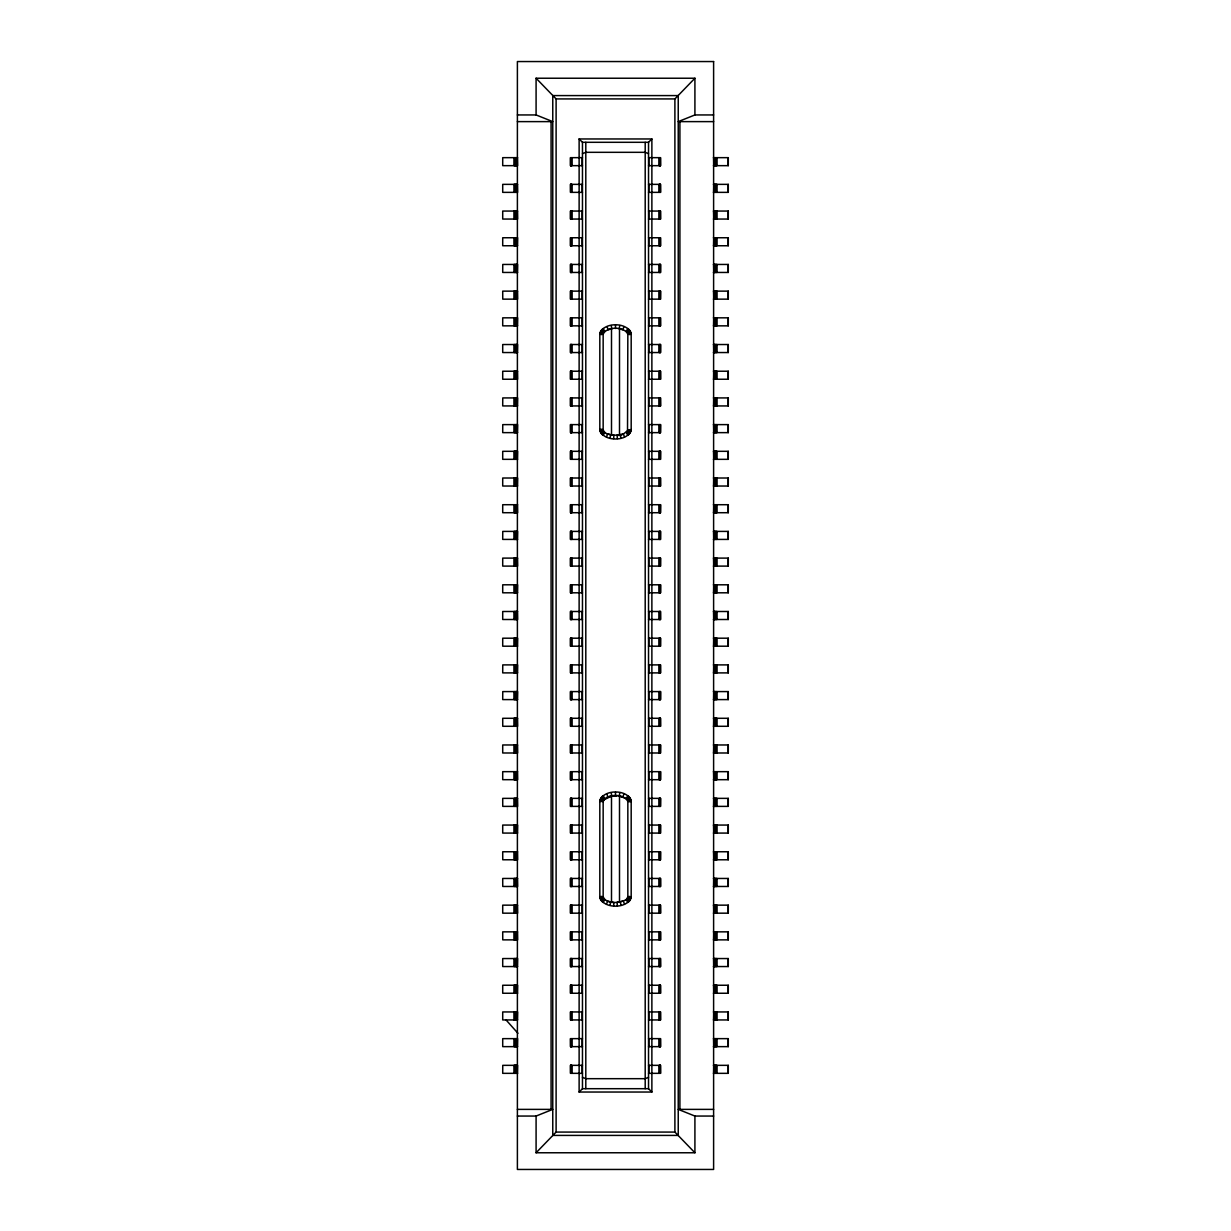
<?xml version="1.0" encoding="UTF-8"?>
<svg xmlns="http://www.w3.org/2000/svg" width="1231" height="1231" viewBox="0 0 1231 1231"><rect width="100%" height="100%" fill="white"/><g stroke="black" fill="none" stroke-linecap="round" stroke-linejoin="round"><path stroke-width="1.5" d="M627.841 896.984L627.841 801.458C624.44 793.595 606.314 793.287 603.159 801.458L603.159 896.737C606.314 904.785 620.116 903.077 626.179 899.63C628.933 897.537 626.456 895.814 631.18 896.737L631.18 801.458C628.687 788.794 602.313 788.794 599.82 801.458L599.82 896.737C602.421 909.401 628.549 909.278 631.18 896.737M630.518 432.45L627.518 430.988L627.841 334.263C624.64 326.215 606.36 326.215 603.159 334.263L603.159 429.542C604.206 435.159 612.699 435.02 617.1 435.235C623.917 436.851 626.317 429.173 631.18 429.542L631.18 334.263C628.687 321.614 602.313 321.614 599.82 334.263L599.82 429.542C602.39 442.175 628.61 442.175 631.18 429.542M600.482 331.37C604.713 331.816 603.836 335.694 599.82 334.263M613.654 438.575L613.9 435.235L610.745 434.758L610.007 438.021M613.654 905.754L613.9 902.431L610.745 901.954L610.007 905.2M619.793 325.553L619.208 328.831L622.809 329.8L623.948 326.661M619.793 792.733L619.208 796.026L626.179 798.565L627.841 795.672M603.298 800.473L600.113 799.488M627.702 897.722L626.179 899.63L627.841 902.508M622.809 796.996L623.948 793.857M606.483 436.928L607.699 433.82L611.499 434.928L611.499 328.892M600.482 798.55C603.482 802.397 605.483 799.011 601.605 796.919M606.483 904.123L607.699 901.015L611.499 902.108L611.499 796.072L617.1 795.765L613.9 795.765M623.286 797.211L619.501 796.072L619.501 902.108M603.482 800.012L611.792 796.026L611.207 792.733M626.179 331.37L627.841 328.492M603.159 435.328L604.821 432.435M603.159 902.508L604.821 899.63M626.594 331.662L628.672 329.046M602.328 434.774L604.406 432.158M626.594 798.842L628.672 796.226M602.328 901.954L604.406 899.338M517.389 121.623L552.765 121.623L536.085 114.945L536.085 78.23L694.915 78.23L674.896 98.926L674.896 1132.074L694.915 1152.77L536.085 1152.77L536.085 1116.055L552.765 1109.377L517.389 1109.377M536.085 1152.77L556.104 1132.074L556.104 98.926L536.085 78.23M579.124 718.288L579.124 1092.035L651.876 1092.035L648.537 1088.696L648.537 142.304L651.876 138.965L579.124 138.965L579.124 512.712M579.124 1092.035L582.463 1088.696L582.463 142.304L579.124 138.965M603.929 799.304L602.328 796.226M626.964 332.001L629.395 329.723M601.605 434.081L604.036 431.819M626.964 799.181L629.395 796.919M601.605 901.277L604.036 898.999M626.594 899.338L627.61 897.953L630.78 899.015M627.271 332.385L630.026 330.508M600.974 433.312L603.729 431.435M627.271 799.565L630.026 797.688M600.974 900.492L603.729 898.615M630.518 331.37C626.287 331.816 627.164 335.694 631.18 334.263M600.482 432.45C604.713 431.989 603.836 428.111 599.82 429.542M630.518 798.55C626.287 799.011 627.164 802.889 631.18 801.458M600.482 899.63C604.713 899.184 603.836 895.306 599.82 896.737M582.463 153.706L585.802 152.321L645.198 152.321L648.537 153.706M648.537 1077.294L645.198 1078.679L585.802 1078.679L582.463 1077.294M713.611 114.945L694.915 114.945L678.235 121.623L713.611 121.623M627.702 333.278L630.888 332.293M600.113 431.512L603.298 430.527M627.702 800.473L630.888 799.488M600.113 898.707L603.298 897.722M611.792 796.026L607.699 797.18L607.052 793.857M617.346 438.575L617.1 435.235L623.301 433.82L624.517 436.928M617.346 905.754L617.1 902.431L623.301 901.015L624.517 904.123M627.81 333.77L631.103 333.278M599.897 430.542L603.19 430.05M617.1 435.235L620.255 434.758L620.993 438.021M627.81 800.95L631.103 800.458M599.897 897.722L603.19 897.23M617.1 902.431L620.255 901.954L620.993 905.2M556.104 98.926L674.896 98.926M517.389 114.945L536.085 114.945M582.463 142.304L648.537 142.304M517.589 157.66L502.71 157.66L502.71 165.662L517.589 165.662L517.435 157.66M582.463 157.66L570.461 157.66L570.461 165.662L582.463 165.662M648.537 157.66L660.539 157.66L660.539 165.662L648.537 165.662M713.411 157.66L728.29 157.66L728.29 165.662L713.411 165.662M517.589 184.358L502.71 184.358L502.71 192.359L517.589 192.359L517.435 184.358M582.463 184.358L570.461 184.358L570.522 192.359L582.463 192.359M648.537 184.358L660.539 184.358L660.539 192.359L648.537 192.359M713.411 184.358L728.29 184.358L728.29 192.359L713.411 192.359M517.589 211.055L502.71 211.055L502.71 219.056L517.589 219.056L517.435 211.055M582.463 211.055L570.461 211.055L570.461 219.056L582.463 219.056M648.537 211.055L660.539 211.055L660.539 219.056L648.537 219.056M713.411 211.055L728.29 211.055L728.29 219.056L713.411 219.056M582.463 237.752L570.461 237.752L570.461 245.754L582.463 245.754M648.537 237.752L660.539 237.752L660.539 245.754L648.537 245.754M713.411 237.752L728.29 237.752L728.29 245.754L713.411 245.754M517.589 245.754L502.71 245.754L502.71 237.752L517.589 237.752L517.435 245.754M582.463 264.45L570.461 264.45L570.522 272.451L582.463 272.451M648.537 264.45L660.539 264.45L660.539 272.451L648.537 272.451M713.411 264.45L728.29 264.45L728.29 272.451L713.411 272.451M517.589 272.451L502.71 272.451L502.756 264.45L517.589 264.45L517.435 272.451M517.589 291.132L502.71 291.132L502.756 299.148L517.589 299.148L517.435 291.132M582.463 291.132L570.461 291.132L570.461 299.148L582.463 299.148M648.537 291.132L660.539 291.132L660.539 299.148L648.537 299.148M713.411 291.132L728.29 291.132L728.29 299.148L713.411 299.148M582.463 317.829L570.461 317.829L570.461 325.846L582.463 325.846M648.537 317.829L660.539 317.829L660.539 325.846L648.537 325.846M713.411 317.829L728.29 317.829L728.29 325.846L713.411 325.846M517.589 325.846L502.71 325.846L502.71 317.829L517.589 317.829L517.435 325.846M582.463 344.526L570.461 344.526L570.461 352.543L582.463 352.543M648.537 344.526L660.539 344.526L660.539 352.543L648.537 352.543M713.411 344.526L728.29 344.526L728.29 352.543L713.411 352.543M517.589 352.543L502.71 352.543L502.71 344.526L517.589 344.526L517.435 352.543M517.589 371.223L502.71 371.223L502.71 379.24L517.589 379.24L517.435 371.223M582.463 371.223L570.461 371.223L570.461 379.24L582.463 379.24M648.537 371.223L660.539 371.223L660.539 379.24L648.537 379.24M713.411 371.223L728.29 371.223L728.29 379.24L713.411 379.24M582.463 397.921L570.461 397.921L570.476 405.938L582.463 405.938M648.537 397.921L660.539 397.921L660.539 405.938L648.537 405.938M713.411 397.921L728.29 397.921L728.29 405.938L713.411 405.938M517.589 405.938L502.71 405.938L502.756 397.921L517.589 397.921L517.435 405.938M582.463 424.618L570.461 424.618L570.522 432.635L582.463 432.635M648.537 424.618L660.539 424.618L660.539 432.635L648.537 432.635M713.411 424.618L728.29 424.618L728.29 432.635L713.411 432.635M517.589 432.635L502.71 432.635L502.756 424.618L517.589 424.618L517.435 432.635M582.463 451.315L570.461 451.315L570.476 459.332L582.463 459.332M648.537 451.315L660.539 451.315L660.539 459.332L648.537 459.332M713.411 451.315L728.29 451.315L728.29 459.332L713.411 459.332M517.589 459.332L502.71 459.332L502.71 451.315L517.589 451.315L517.435 459.332M582.463 478.013L570.461 478.013L570.476 486.03L582.463 486.03M648.537 478.013L660.539 478.013L660.539 486.03L648.537 486.03M713.411 478.013L728.29 478.013L728.29 486.03L713.411 486.03M517.589 486.03L502.71 486.03L502.71 478.013L517.589 478.013L517.435 486.03M517.589 504.71L502.71 504.71L502.71 512.712L517.589 512.712L517.435 504.71M582.463 504.71L570.461 504.71L570.522 512.712L582.463 512.712M648.537 504.71L660.539 504.71L660.539 512.712L648.537 512.712M713.411 504.71L728.29 504.71L728.29 512.712L713.411 512.712M582.463 531.407L570.461 531.407L570.476 539.409L582.463 539.409M648.537 531.407L660.539 531.407L660.539 539.409L648.537 539.409M713.411 531.407L728.29 531.407L728.29 539.409L713.411 539.409M517.589 539.409L502.71 539.409L502.756 531.407L517.589 531.407L517.435 539.409M517.589 558.105L502.71 558.105L502.71 566.106L517.589 566.106L517.435 558.105M582.463 558.105L570.461 558.105L570.476 566.106L582.463 566.106M648.537 558.105L660.539 558.105L660.539 566.106L648.537 566.106M713.411 558.105L728.29 558.105L728.29 566.106L713.411 566.106M582.463 584.802L570.461 584.802L570.476 592.803L582.463 592.803M648.537 584.802L660.539 584.802L660.539 592.803L648.537 592.803M713.411 584.802L728.29 584.802L728.29 592.803L713.411 592.803M517.589 592.803L502.71 592.803L502.71 584.802L517.589 584.802L517.435 592.803M517.589 611.499L502.71 611.499L502.71 619.501L517.589 619.501L517.435 611.499M582.463 611.499L570.461 611.499L570.461 619.501L582.463 619.501M648.537 611.499L660.539 611.499L660.539 619.501L648.537 619.501M713.411 611.499L728.29 611.499L728.29 619.501L713.411 619.501M582.463 638.197L570.461 638.197L570.476 646.198L582.463 646.198M648.537 638.197L660.539 638.197L660.539 646.198L648.537 646.198M713.411 638.197L728.29 638.197L728.29 646.198L713.411 646.198M517.589 646.198L502.71 646.198L502.71 638.197L517.589 638.197L517.435 646.198M582.463 664.894L570.461 664.894L570.522 672.895L582.463 672.895M648.537 664.894L660.539 664.894L660.539 672.895L648.537 672.895M713.411 664.894L728.29 664.894L728.29 672.895L713.411 672.895M517.589 672.895L502.71 672.895L502.756 664.894L517.589 664.894L517.435 672.895M582.463 691.591L570.461 691.591L570.476 699.593L582.463 699.593M648.537 691.591L660.539 691.591L660.539 699.593L648.537 699.593M713.411 691.591L728.29 691.591L728.29 699.593L713.411 699.593M517.589 699.593L502.71 699.593L502.756 691.591L517.589 691.591L517.435 699.593M517.589 718.288L502.71 718.288L502.756 726.29L517.589 726.29L517.435 718.288M582.463 718.288L570.461 718.288L570.522 726.29L582.463 726.29M648.537 718.288L660.539 718.288L660.539 726.29L648.537 726.29M713.411 718.288L728.29 718.288L728.29 726.29L713.411 726.29M517.589 744.97L502.71 744.97L502.71 752.987L517.589 752.987L517.435 744.97M582.463 744.97L570.461 744.97L570.476 752.987L582.463 752.987M648.537 744.97L660.539 744.97L660.539 752.987L648.537 752.987M713.411 744.97L728.29 744.97L728.29 752.987L713.411 752.987M517.589 771.668L502.71 771.668L502.71 779.685L517.589 779.685L517.435 771.668M582.463 771.668L570.461 771.668L570.461 779.685L582.463 779.685M648.537 771.668L660.539 771.668L660.539 779.685L648.537 779.685M713.411 771.668L728.29 771.668L728.29 779.685L713.411 779.685M517.589 798.365L502.71 798.365L502.756 806.382L517.589 806.382L517.435 798.365M582.463 798.365L570.461 798.365L570.461 806.382L582.463 806.382M648.537 798.365L660.539 798.365L660.539 806.382L648.537 806.382M713.411 798.365L728.29 798.365L728.29 806.382L713.411 806.382M599.82 801.458L603.159 801.458L599.897 800.458M582.463 825.062L570.461 825.062L570.522 833.079L582.463 833.079M648.537 825.062L660.539 825.062L660.539 833.079L648.537 833.079M713.411 825.062L728.29 825.062L728.29 833.079L713.411 833.079M517.589 833.079L502.71 833.079L502.71 825.062L517.589 825.062L517.435 833.079M517.589 851.76L502.71 851.76L502.756 859.777L517.589 859.777L517.435 851.76M582.463 851.76L570.461 851.76L570.476 859.777L582.463 859.777M648.537 851.76L660.539 851.76L660.539 859.777L648.537 859.777M713.411 851.76L728.29 851.76L728.29 859.777L713.411 859.777M517.589 878.457L502.71 878.457L502.756 886.474L517.589 886.474L517.435 878.457M582.463 878.457L570.461 878.457L570.461 886.474L582.463 886.474M648.537 878.457L660.539 878.457L660.539 886.474L648.537 886.474M713.411 878.457L728.29 878.457L728.29 886.474L713.411 886.474M517.589 905.154L502.71 905.154L502.71 913.171L517.589 913.171L517.435 905.154M582.463 905.154L570.461 905.154L570.476 913.171L582.463 913.171M648.537 905.154L660.539 905.154L660.539 913.171L648.537 913.171M713.411 905.154L728.29 905.154L728.29 913.171L713.411 913.171M517.589 931.852L502.71 931.852L502.756 939.868L517.589 939.868L517.435 931.852M582.463 931.852L570.461 931.852L570.461 939.868L582.463 939.868M648.537 931.852L660.539 931.852L660.539 939.868L648.537 939.868M713.411 931.852L728.29 931.852L728.29 939.868L713.411 939.868M582.463 958.549L570.461 958.549L570.476 966.55L582.463 966.55M648.537 958.549L660.539 958.549L660.539 966.55L648.537 966.55M713.411 958.549L728.29 958.549L728.29 966.55L713.411 966.55M517.589 966.55L502.71 966.55L502.71 958.549L517.589 958.549L517.435 966.55M582.463 985.246L570.461 985.246L570.476 993.248L582.463 993.248M648.537 985.246L660.539 985.246L660.539 993.248L648.537 993.248M713.411 985.246L728.29 985.246L728.29 993.248L713.411 993.248M517.589 993.248L502.71 993.248L502.71 985.246L517.589 985.246L517.435 993.248M582.463 1011.944L570.461 1011.944L570.522 1019.945L582.463 1019.945M648.537 1011.944L660.539 1011.944L660.539 1019.945L648.537 1019.945M713.411 1011.944L728.29 1011.944L728.29 1019.945L713.411 1019.945M517.589 1019.945L502.71 1019.945L502.71 1011.944L517.589 1011.944L517.435 1019.945M582.463 1038.641L570.461 1038.641L570.522 1046.642L582.463 1046.642M648.537 1038.641L660.539 1038.641L660.539 1046.642L648.537 1046.642M713.411 1038.641L728.29 1038.641L728.29 1046.642L713.411 1046.642M517.589 1046.642L502.71 1046.642L502.71 1038.641L517.589 1038.641L517.435 1046.642M582.463 1065.338L570.461 1065.338L570.522 1073.34L582.463 1073.34M648.537 1065.338L660.539 1065.338L660.539 1073.34L648.537 1073.34M713.411 1065.338L728.29 1065.338L728.29 1073.34L713.411 1073.34M517.589 1073.34L502.71 1073.34L502.756 1065.338L517.589 1065.338L517.435 1073.34M582.463 1088.696L648.537 1088.696M713.611 1109.377L678.235 1109.377L694.915 1116.055L713.611 1116.055M517.389 1116.055L536.085 1116.055M556.104 1132.074L674.896 1132.074M599.897 333.278L603.19 333.77M627.81 430.05L631.103 430.542M627.795 897.307L631.088 897.891M600.113 332.293L603.298 333.278M627.702 430.527L630.888 431.512M627.395 898.399L630.287 900.076M600.974 330.508L603.729 332.385M627.271 431.435L630.026 433.312M600.974 797.688L603.729 799.565M627.071 898.876L629.626 901.03M601.605 329.723L604.036 332.001M626.964 431.819L629.395 434.081M506.049 1019.945L517.959 1033.301M626.656 899.292L628.795 901.846M602.328 329.046L604.406 331.662M626.594 432.158L628.672 434.774M603.159 328.492L604.821 331.37M626.179 432.435L627.841 435.328M603.159 795.672L604.821 798.565M607.052 326.661L608.191 329.8L611.792 328.831L611.207 325.553M728.244 157.66L728.244 165.662M728.244 184.358L728.244 192.359M728.244 211.055L728.244 219.056M728.244 237.752L728.244 245.754M728.244 264.45L728.244 272.451M728.244 291.132L728.244 299.148M728.244 317.829L728.244 325.846M728.244 344.526L728.244 352.543M728.244 371.223L728.244 379.24M728.244 397.921L728.244 405.938M728.244 424.618L728.244 432.635M728.244 451.315L728.244 459.332M728.244 478.013L728.244 486.03M728.244 504.71L728.244 512.712M728.244 531.407L728.244 539.409M728.244 558.105L728.244 566.106M728.244 584.802L728.244 592.803M728.244 611.499L728.244 619.501M728.244 638.197L728.244 646.198M728.244 664.894L728.244 672.895M728.244 691.591L728.244 699.593M728.244 718.288L728.244 726.29M728.244 744.97L728.244 752.987M728.244 771.668L728.244 779.685M728.244 798.365L728.244 806.382M728.244 825.062L728.244 833.079M728.244 851.76L728.244 859.777M728.244 878.457L728.244 886.474M728.244 905.154L728.244 913.171M728.244 931.852L728.244 939.868M728.244 958.549L728.244 966.55M728.244 985.246L728.244 993.248M728.244 1011.944L728.244 1019.945M728.244 1038.641L728.244 1046.642M728.244 1065.338L728.244 1073.34M716.95 157.66L716.95 165.662M716.95 184.358L716.95 192.359M716.95 211.055L716.95 219.056M716.95 237.752L716.95 245.754M716.95 264.45L716.95 272.451M716.95 291.132L716.95 299.148M716.95 317.829L716.95 325.846M716.95 344.526L716.95 352.543M716.95 371.223L716.95 379.24M716.95 397.921L716.95 405.938M716.95 424.618L716.95 432.635M716.95 451.315L716.95 459.332M716.95 478.013L716.95 486.03M716.95 504.71L716.95 512.712M716.95 531.407L716.95 539.409M716.95 558.105L716.95 566.106M716.95 584.802L716.95 592.803M716.95 611.499L716.95 619.501M716.95 638.197L716.95 646.198M716.95 664.894L716.95 672.895M716.95 691.591L716.95 699.593M716.95 718.288L716.95 726.29M716.95 744.97L716.95 752.987M716.95 771.668L716.95 779.685M716.95 798.365L716.95 806.382M716.95 825.062L716.95 833.079M716.95 851.76L716.95 859.777M716.95 878.457L716.95 886.474M716.95 905.154L716.95 913.171M716.95 931.852L716.95 939.868M716.95 958.549L716.95 966.55M716.95 985.246L716.95 993.248M716.95 1011.944L716.95 1019.945M716.95 1038.641L716.95 1046.642M716.95 1065.338L716.95 1073.34M716.365 157.66L716.365 165.662M716.365 184.358L716.365 192.359M716.365 211.055L716.365 219.056M716.365 237.752L716.365 245.754M716.365 264.45L716.365 272.451M716.365 291.132L716.365 299.148M716.365 317.829L716.365 325.846M716.365 344.526L716.365 352.543M716.365 371.223L716.365 379.24M716.365 397.921L716.365 405.938M716.365 424.618L716.365 432.635M716.365 451.315L716.365 459.332M716.365 478.013L716.365 486.03M716.365 504.71L716.365 512.712M716.365 531.407L716.365 539.409M716.365 558.105L716.365 566.106M716.365 584.802L716.365 592.803M716.365 611.499L716.365 619.501M716.365 638.197L716.365 646.198M716.365 664.894L716.365 672.895M716.365 691.591L716.365 699.593M716.365 718.288L716.365 726.29M716.365 744.97L716.365 752.987M716.365 771.668L716.365 779.685M716.365 798.365L716.365 806.382M716.365 825.062L716.365 833.079M716.365 851.76L716.365 859.777M716.365 878.457L716.365 886.474M716.365 905.154L716.365 913.171M716.365 931.852L716.365 939.868M716.365 958.549L716.365 966.55M716.365 985.246L716.365 993.248M716.365 1011.944L716.365 1019.945M716.365 1038.641L716.365 1046.642M716.365 1065.338L716.365 1073.34M715.811 157.66L715.811 165.662M715.811 184.358L715.811 192.359M715.811 211.055L715.811 219.056M715.811 237.752L715.811 245.754M715.811 264.45L715.811 272.451M715.811 291.132L715.811 299.148M715.811 317.829L715.811 325.846M715.811 344.526L715.811 352.543M715.811 371.223L715.811 379.24M715.811 397.921L715.811 405.938M715.811 424.618L715.811 432.635M715.811 451.315L715.811 459.332M715.811 478.013L715.811 486.03M715.811 504.71L715.811 512.712M715.811 531.407L715.811 539.409M715.811 558.105L715.811 566.106M715.811 584.802L715.811 592.803M715.811 611.499L715.811 619.501M715.811 638.197L715.811 646.198M715.811 664.894L715.811 672.895M715.811 691.591L715.811 699.593M715.811 718.288L715.811 726.29M715.811 744.97L715.811 752.987M715.811 771.668L715.811 779.685M715.811 798.365L715.811 806.382M715.811 825.062L715.811 833.079M715.811 851.76L715.811 859.777M715.811 878.457L715.811 886.474M715.811 905.154L715.811 913.171M715.811 931.852L715.811 939.868M715.811 958.549L715.811 966.55M715.811 985.246L715.811 993.248M715.811 1011.944L715.811 1019.945M715.811 1038.641L715.811 1046.642M715.811 1065.338L715.811 1073.34M715.273 157.66L715.273 165.662M715.273 184.358L715.273 192.359M715.273 211.055L715.273 219.056M715.273 237.752L715.273 245.754M715.273 264.45L715.273 272.451M715.273 291.132L715.273 299.148M715.273 317.829L715.273 325.846M715.273 344.526L715.273 352.543M715.273 371.223L715.273 379.24M715.273 397.921L715.273 405.938M715.273 424.618L715.273 432.635M715.273 451.315L715.273 459.332M715.273 478.013L715.273 486.03M715.273 504.71L715.273 512.712M715.273 531.407L715.273 539.409M715.273 558.105L715.273 566.106M715.273 584.802L715.273 592.803M715.273 611.499L715.273 619.501M715.273 638.197L715.273 646.198M715.273 664.894L715.273 672.895M715.273 691.591L715.273 699.593M715.273 718.288L715.273 726.29M715.273 744.97L715.273 752.987M715.273 771.668L715.273 779.685M715.273 798.365L715.273 806.382M715.273 825.062L715.273 833.079M715.273 851.76L715.273 859.777M715.273 878.457L715.273 886.474M715.273 905.154L715.273 913.171M715.273 931.852L715.273 939.868M715.273 958.549L715.273 966.55M715.273 985.246L715.273 993.248M715.273 1011.944L715.273 1019.945M715.273 1038.641L715.273 1046.642M715.273 1065.338L715.273 1073.34M714.796 157.66L714.796 165.662M714.796 184.358L714.796 192.359M714.796 211.055L714.796 219.056M714.796 237.752L714.796 245.754M714.796 264.45L714.796 272.451M714.796 291.132L714.796 299.148M714.796 317.829L714.796 325.846M714.796 344.526L714.796 352.543M714.796 371.223L714.796 379.24M714.796 397.921L714.796 405.938M714.796 424.618L714.796 432.635M714.796 451.315L714.796 459.332M714.796 478.013L714.796 486.03M714.796 504.71L714.796 512.712M714.796 531.407L714.796 539.409M714.796 558.105L714.796 566.106M714.796 584.802L714.796 592.803M714.796 611.499L714.796 619.501M714.796 638.197L714.796 646.198M714.796 664.894L714.796 672.895M714.796 691.591L714.796 699.593M714.796 718.288L714.796 726.29M714.796 744.97L714.796 752.987M714.796 771.668L714.796 779.685M714.796 798.365L714.796 806.382M714.796 825.062L714.796 833.079M714.796 851.76L714.796 859.777M714.796 878.457L714.796 886.474M714.796 905.154L714.796 913.171M714.796 931.852L714.796 939.868M714.796 958.549L714.796 966.55M714.796 985.246L714.796 993.248M714.796 1011.944L714.796 1019.945M714.796 1038.641L714.796 1046.642M714.796 1065.338L714.796 1073.34M714.395 157.66L714.395 165.662M714.395 184.358L714.395 192.359M714.395 211.055L714.395 219.056M714.395 237.752L714.395 245.754M714.395 264.45L714.395 272.451M714.395 291.132L714.395 299.148M714.395 317.829L714.395 325.846M714.395 344.526L714.395 352.543M714.395 371.223L714.395 379.24M714.395 397.921L714.395 405.938M714.395 424.618L714.395 432.635M714.395 451.315L714.395 459.332M714.395 478.013L714.395 486.03M714.395 504.71L714.395 512.712M714.395 531.407L714.395 539.409M714.395 558.105L714.395 566.106M714.395 584.802L714.395 592.803M714.395 611.499L714.395 619.501M714.395 638.197L714.395 646.198M714.395 664.894L714.395 672.895M714.395 691.591L714.395 699.593M714.395 718.288L714.395 726.29M714.395 744.97L714.395 752.987M714.395 771.668L714.395 779.685M714.395 798.365L714.395 806.382M714.395 825.062L714.395 833.079M714.395 851.76L714.395 859.777M714.395 878.457L714.395 886.474M714.395 905.154L714.395 913.171M714.395 931.852L714.395 939.868M714.395 958.549L714.395 966.55M714.395 985.246L714.395 993.248M714.395 1011.944L714.395 1019.945M714.395 1038.641L714.395 1046.642M714.395 1065.338L714.395 1073.34M714.057 157.66L714.057 165.662M714.057 184.358L714.057 192.359M714.057 211.055L714.057 219.056M714.057 237.752L714.057 245.754M714.057 264.45L714.057 272.451M714.057 291.132L714.057 299.148M714.057 317.829L714.057 325.846M714.057 344.526L714.057 352.543M714.057 371.223L714.057 379.24M714.057 397.921L714.057 405.938M714.057 424.618L714.057 432.635M714.057 451.315L714.057 459.332M714.057 478.013L714.057 486.03M714.057 504.71L714.057 512.712M714.057 531.407L714.057 539.409M714.057 558.105L714.057 566.106M714.057 584.802L714.057 592.803M714.057 611.499L714.057 619.501M714.057 638.197L714.057 646.198M714.057 664.894L714.057 672.895M714.057 691.591L714.057 699.593M714.057 718.288L714.057 726.29M714.057 744.97L714.057 752.987M714.057 771.668L714.057 779.685M714.057 798.365L714.057 806.382M714.057 825.062L714.057 833.079M714.057 851.76L714.057 859.777M714.057 878.457L714.057 886.474M714.057 905.154L714.057 913.171M714.057 931.852L714.057 939.868M714.057 958.549L714.057 966.55M714.057 985.246L714.057 993.248M714.057 1011.944L714.057 1019.945M714.057 1038.641L714.057 1046.642M714.057 1065.338L714.057 1073.34M713.657 157.66L713.811 165.662M713.811 184.358L713.657 192.359M713.657 211.055L713.811 219.056M713.811 237.752L713.657 245.754M713.657 264.45L713.811 272.451M713.657 291.132L713.811 299.148M713.811 317.829L713.657 325.846M713.657 344.526L713.811 352.543M713.811 371.223L713.657 379.24M713.811 397.921L713.657 405.938M713.657 424.618L713.811 432.635M713.657 451.315L713.811 459.332M713.811 478.013L713.657 486.03M713.811 504.71L713.657 512.712M713.657 531.407L713.811 539.409M713.657 558.105L713.811 566.106M713.811 584.802L713.657 592.803M713.657 611.499L713.811 619.501M713.811 638.197L713.657 646.198M713.811 664.894L713.657 672.895M713.811 691.591L713.657 699.593M713.811 718.288L713.657 726.29M713.811 744.97L713.657 752.987M713.657 771.668L713.811 779.685M713.811 798.365L713.657 806.382M713.657 825.062L713.811 833.079M713.657 851.76L713.811 859.777M713.811 878.457L713.657 886.474M713.657 905.154L713.811 913.171M713.811 931.852L713.657 939.868M713.657 958.549L713.811 966.55M713.657 985.246L713.811 993.248M713.811 1011.944L713.657 1019.945M713.657 1038.641L713.811 1046.642M713.811 1065.338L713.657 1073.34M694.915 78.23L694.915 114.945M694.915 1116.055L694.915 1152.77M679.912 121.623L679.912 1109.377M660.401 157.66L660.478 165.662M660.401 184.358L660.478 192.359M660.401 211.055L660.478 219.056M660.401 237.752L660.478 245.754M660.524 264.45L660.478 272.451M660.524 291.132L660.401 299.148M660.401 317.829L660.478 325.846M660.524 344.526L660.478 352.543M660.478 371.223L660.524 379.24M660.401 397.921L660.524 405.938M660.524 424.618L660.401 432.635M660.524 451.315L660.401 459.332M660.401 478.013L660.478 486.03M660.524 504.71L660.401 512.712M660.478 531.407L660.401 539.409M660.478 558.105L660.401 566.106M660.524 584.802L660.478 592.803M660.401 611.499L660.478 619.501M660.478 638.197L660.401 646.198M660.401 664.894L660.478 672.895M660.524 691.591L660.478 699.593M660.401 718.288L660.478 726.29M660.524 744.97L660.401 752.987M660.524 771.668L660.478 779.685M660.524 798.365L660.401 806.382M660.478 825.062L660.401 833.079M660.478 851.76L660.401 859.777M660.478 878.457L660.524 886.474M660.401 905.154L660.524 913.171M660.478 931.852L660.524 939.868M660.401 958.549L660.524 966.55M660.401 985.246L660.478 993.248M660.401 1011.944L660.478 1019.945M660.401 1038.641L660.478 1046.642M660.401 1065.338L660.478 1073.34M660.201 157.66L660.201 165.662M660.201 184.358L660.201 192.359M660.201 211.055L660.201 219.056M660.201 237.752L660.201 245.754M660.201 264.45L660.201 272.451M660.201 291.132L660.201 299.148M660.201 317.829L660.201 325.846M660.201 344.526L660.201 352.543M660.201 371.223L660.201 379.24M660.201 397.921L660.201 405.938M660.201 424.618L660.201 432.635M660.201 451.315L660.201 459.332M660.201 478.013L660.201 486.03M660.201 504.71L660.201 512.712M660.201 531.407L660.201 539.409M660.201 558.105L660.201 566.106M660.201 584.802L660.201 592.803M660.201 611.499L660.201 619.501M660.201 638.197L660.201 646.198M660.201 664.894L660.201 672.895M660.201 691.591L660.201 699.593M660.201 718.288L660.201 726.29M660.201 744.97L660.201 752.987M660.201 771.668L660.201 779.685M660.201 798.365L660.201 806.382M660.201 825.062L660.201 833.079M660.201 851.76L660.201 859.777M660.201 878.457L660.201 886.474M660.201 905.154L660.201 913.171M660.201 931.852L660.201 939.868M660.201 958.549L660.201 966.55M660.201 985.246L660.201 993.248M660.201 1011.944L660.201 1019.945M660.201 1038.641L660.201 1046.642M660.201 1065.338L660.201 1073.34M659.908 157.66L659.908 165.662M659.908 184.358L659.908 192.359M659.908 211.055L659.908 219.056M659.908 237.752L659.908 245.754M659.908 264.45L659.908 272.451M659.908 291.132L659.908 299.148M659.908 317.829L659.908 325.846M659.908 344.526L659.908 352.543M659.908 371.223L659.908 379.24M659.908 397.921L659.908 405.938M659.908 424.618L659.908 432.635M659.908 451.315L659.908 459.332M659.908 478.013L659.908 486.03M659.908 504.71L659.908 512.712M659.908 531.407L659.908 539.409M659.908 558.105L659.908 566.106M659.908 584.802L659.908 592.803M659.908 611.499L659.908 619.501M659.908 638.197L659.908 646.198M659.908 664.894L659.908 672.895M659.908 691.591L659.908 699.593M659.908 718.288L659.908 726.29M659.908 744.97L659.908 752.987M659.908 771.668L659.908 779.685M659.908 798.365L659.908 806.382M659.908 825.062L659.908 833.079M659.908 851.76L659.908 859.777M659.908 878.457L659.908 886.474M659.908 905.154L659.908 913.171M659.908 931.852L659.908 939.868M659.908 958.549L659.908 966.55M659.908 985.246L659.908 993.248M659.908 1011.944L659.908 1019.945M659.908 1038.641L659.908 1046.642M659.908 1065.338L659.908 1073.34M659.524 157.66L659.524 165.662M659.524 184.358L659.524 192.359M659.524 211.055L659.524 219.056M659.524 237.752L659.524 245.754M659.524 264.45L659.524 272.451M659.524 291.132L659.524 299.148M659.524 317.829L659.524 325.846M659.524 344.526L659.524 352.543M659.524 371.223L659.524 379.24M659.524 397.921L659.524 405.938M659.524 424.618L659.524 432.635M659.524 451.315L659.524 459.332M659.524 478.013L659.524 486.03M659.524 504.71L659.524 512.712M659.524 531.407L659.524 539.409M659.524 558.105L659.524 566.106M659.524 584.802L659.524 592.803M659.524 611.499L659.524 619.501M659.524 638.197L659.524 646.198M659.524 664.894L659.524 672.895M659.524 691.591L659.524 699.593M659.524 718.288L659.524 726.29M659.524 744.97L659.524 752.987M659.524 771.668L659.524 779.685M659.524 798.365L659.524 806.382M659.524 825.062L659.524 833.079M659.524 851.76L659.524 859.777M659.524 878.457L659.524 886.474M659.524 905.154L659.524 913.171M659.524 931.852L659.524 939.868M659.524 958.549L659.524 966.55M659.524 985.246L659.524 993.248M659.524 1011.944L659.524 1019.945M659.524 1038.641L659.524 1046.642M659.524 1065.338L659.524 1073.34M659.093 157.66L659.093 165.662M659.093 184.358L659.093 192.359M659.093 211.055L659.093 219.056M659.093 237.752L659.093 245.754M659.093 264.45L659.093 272.451M659.093 291.132L659.093 299.148M659.093 317.829L659.093 325.846M659.093 344.526L659.093 352.543M659.093 371.223L659.093 379.24M659.093 397.921L659.093 405.938M659.093 424.618L659.093 432.635M659.093 451.315L659.093 459.332M659.093 478.013L659.093 486.03M659.093 504.71L659.093 512.712M659.093 531.407L659.093 539.409M659.093 558.105L659.093 566.106M659.093 584.802L659.093 592.803M659.093 611.499L659.093 619.501M659.093 638.197L659.093 646.198M659.093 664.894L659.093 672.895M659.093 691.591L659.093 699.593M659.093 718.288L659.093 726.29M659.093 744.97L659.093 752.987M659.093 771.668L659.093 779.685M659.093 798.365L659.093 806.382M659.093 825.062L659.093 833.079M659.093 851.76L659.093 859.777M659.093 878.457L659.093 886.474M659.093 905.154L659.093 913.171M659.093 931.852L659.093 939.868M659.093 958.549L659.093 966.55M659.093 985.246L659.093 993.248M659.093 1011.944L659.093 1019.945M659.093 1038.641L659.093 1046.642M659.093 1065.338L659.093 1073.34M651.876 138.965L651.876 512.712M651.876 513.666L651.876 557.858M651.876 558.105L651.876 672.895M651.876 673.142L651.876 717.334M651.876 718.288L651.876 1092.035M648.875 157.66L648.875 165.662M648.875 184.358L648.875 192.359M648.875 211.055L648.875 219.056M648.875 237.752L648.875 245.754M648.875 264.45L648.875 272.451M648.875 291.132L648.875 299.148M648.875 317.829L648.875 325.846M648.875 344.526L648.875 352.543M648.875 371.223L648.875 379.24M648.875 397.921L648.875 405.938M648.875 424.618L648.875 432.635M648.875 451.315L648.875 459.332M648.875 478.013L648.875 486.03M648.875 504.71L648.875 512.712M648.875 531.407L648.875 539.409M648.875 558.105L648.875 566.106M648.875 584.802L648.875 592.803M648.875 611.499L648.875 619.501M648.875 638.197L648.875 646.198M648.875 664.894L648.875 672.895M648.875 691.591L648.875 699.593M648.875 718.288L648.875 726.29M648.875 744.97L648.875 752.987M648.875 771.668L648.875 779.685M648.875 798.365L648.875 806.382M648.875 825.062L648.875 833.079M648.875 851.76L648.875 859.777M648.875 878.457L648.875 886.474M648.875 905.154L648.875 913.171M648.875 931.852L648.875 939.868M648.875 958.549L648.875 966.55M648.875 985.246L648.875 993.248M648.875 1011.944L648.875 1019.945M648.875 1038.641L648.875 1046.642M648.875 1065.338L648.875 1073.34M645.198 142.304L645.198 1088.696M619.501 328.892L619.501 434.928M615.5 325.184L615.5 328.508M615.5 792.364L615.5 795.703M585.802 142.304L585.802 1088.696M582.125 157.66L582.125 165.662M582.125 184.358L582.125 192.359M582.125 211.055L582.125 219.056M582.125 237.752L582.125 245.754M582.125 264.45L582.125 272.451M582.125 291.132L582.125 299.148M582.125 317.829L582.125 325.846M582.125 344.526L582.125 352.543M582.125 371.223L582.125 379.24M582.125 397.921L582.125 405.938M582.125 424.618L582.125 432.635M582.125 451.315L582.125 459.332M582.125 478.013L582.125 486.03M582.125 504.71L582.125 512.712M582.125 531.407L582.125 539.409M582.125 558.105L582.125 566.106M582.125 584.802L582.125 592.803M582.125 611.499L582.125 619.501M582.125 638.197L582.125 646.198M582.125 664.894L582.125 672.895M582.125 691.591L582.125 699.593M582.125 718.288L582.125 726.29M582.125 744.97L582.125 752.987M582.125 771.668L582.125 779.685M582.125 798.365L582.125 806.382M582.125 825.062L582.125 833.079M582.125 851.76L582.125 859.777M582.125 878.457L582.125 886.474M582.125 905.154L582.125 913.171M582.125 931.852L582.125 939.868M582.125 958.549L582.125 966.55M582.125 985.246L582.125 993.248M582.125 1011.944L582.125 1019.945M582.125 1038.641L582.125 1046.642M582.125 1065.338L582.125 1073.34M579.124 513.666L579.124 557.858M579.124 558.105L579.124 672.895M579.124 673.142L579.124 717.334M571.907 157.66L571.907 165.662M571.907 184.358L571.907 192.359M571.907 211.055L571.907 219.056M571.907 237.752L571.907 245.754M571.907 264.45L571.907 272.451M571.907 291.132L571.907 299.148M571.907 317.829L571.907 325.846M571.907 344.526L571.907 352.543M571.907 371.223L571.907 379.24M571.907 397.921L571.907 405.938M571.907 424.618L571.907 432.635M571.907 451.315L571.907 459.332M571.907 478.013L571.907 486.03M571.907 504.71L571.907 512.712M571.907 531.407L571.907 539.409M571.907 558.105L571.907 566.106M571.907 584.802L571.907 592.803M571.907 611.499L571.907 619.501M571.907 638.197L571.907 646.198M571.907 664.894L571.907 672.895M571.907 691.591L571.907 699.593M571.907 718.288L571.907 726.29M571.907 744.97L571.907 752.987M571.907 771.668L571.907 779.685M571.907 798.365L571.907 806.382M571.907 825.062L571.907 833.079M571.907 851.76L571.907 859.777M571.907 878.457L571.907 886.474M571.907 905.154L571.907 913.171M571.907 931.852L571.907 939.868M571.907 958.549L571.907 966.55M571.907 985.246L571.907 993.248M571.907 1011.944L571.907 1019.945M571.907 1038.641L571.907 1046.642M571.907 1065.338L571.907 1073.34M571.476 157.66L571.476 165.662M571.476 184.358L571.476 192.359M571.476 211.055L571.476 219.056M571.476 237.752L571.476 245.754M571.476 264.45L571.476 272.451M571.476 291.132L571.476 299.148M571.476 317.829L571.476 325.846M571.476 344.526L571.476 352.543M571.476 371.223L571.476 379.24M571.476 397.921L571.476 405.938M571.476 424.618L571.476 432.635M571.476 451.315L571.476 459.332M571.476 478.013L571.476 486.03M571.476 504.71L571.476 512.712M571.476 531.407L571.476 539.409M571.476 558.105L571.476 566.106M571.476 584.802L571.476 592.803M571.476 611.499L571.476 619.501M571.476 638.197L571.476 646.198M571.476 664.894L571.476 672.895M571.476 691.591L571.476 699.593M571.476 718.288L571.476 726.29M571.476 744.97L571.476 752.987M571.476 771.668L571.476 779.685M571.476 798.365L571.476 806.382M571.476 825.062L571.476 833.079M571.476 851.76L571.476 859.777M571.476 878.457L571.476 886.474M571.476 905.154L571.476 913.171M571.476 931.852L571.476 939.868M571.476 958.549L571.476 966.55M571.476 985.246L571.476 993.248M571.476 1011.944L571.476 1019.945M571.476 1038.641L571.476 1046.642M571.476 1065.338L571.476 1073.34M571.092 157.66L571.092 165.662M571.092 184.358L571.092 192.359M571.092 211.055L571.092 219.056M571.092 237.752L571.092 245.754M571.092 264.45L571.092 272.451M571.092 291.132L571.092 299.148M571.092 317.829L571.092 325.846M571.092 344.526L571.092 352.543M571.092 371.223L571.092 379.24M571.092 397.921L571.092 405.938M571.092 424.618L571.092 432.635M571.092 451.315L571.092 459.332M571.092 478.013L571.092 486.03M571.092 504.71L571.092 512.712M571.092 531.407L571.092 539.409M571.092 558.105L571.092 566.106M571.092 584.802L571.092 592.803M571.092 611.499L571.092 619.501M571.092 638.197L571.092 646.198M571.092 664.894L571.092 672.895M571.092 691.591L571.092 699.593M571.092 718.288L571.092 726.29M571.092 744.97L571.092 752.987M571.092 771.668L571.092 779.685M571.092 798.365L571.092 806.382M571.092 825.062L571.092 833.079M571.092 851.76L571.092 859.777M571.092 878.457L571.092 886.474M571.092 905.154L571.092 913.171M571.092 931.852L571.092 939.868M571.092 958.549L571.092 966.55M571.092 985.246L571.092 993.248M571.092 1011.944L571.092 1019.945M571.092 1038.641L571.092 1046.642M571.092 1065.338L571.092 1073.34M570.799 157.66L570.799 165.662M570.799 184.358L570.799 192.359M570.799 211.055L570.799 219.056M570.799 237.752L570.799 245.754M570.799 264.45L570.799 272.451M570.799 291.132L570.799 299.148M570.799 317.829L570.799 325.846M570.799 344.526L570.799 352.543M570.799 371.223L570.799 379.24M570.799 397.921L570.799 405.938M570.799 424.618L570.799 432.635M570.799 451.315L570.799 459.332M570.799 478.013L570.799 486.03M570.799 504.71L570.799 512.712M570.799 531.407L570.799 539.409M570.799 558.105L570.799 566.106M570.799 584.802L570.799 592.803M570.799 611.499L570.799 619.501M570.799 638.197L570.799 646.198M570.799 664.894L570.799 672.895M570.799 691.591L570.799 699.593M570.799 718.288L570.799 726.29M570.799 744.97L570.799 752.987M570.799 771.668L570.799 779.685M570.799 798.365L570.799 806.382M570.799 825.062L570.799 833.079M570.799 851.76L570.799 859.777M570.799 878.457L570.799 886.474M570.799 905.154L570.799 913.171M570.799 931.852L570.799 939.868M570.799 958.549L570.799 966.55M570.799 985.246L570.799 993.248M570.799 1011.944L570.799 1019.945M570.799 1038.641L570.799 1046.642M570.799 1065.338L570.799 1073.34M570.599 157.66L570.599 165.662M570.599 184.358L570.599 192.359M570.599 211.055L570.599 219.056M570.599 237.752L570.599 245.754M570.599 264.45L570.599 272.451M570.599 291.132L570.599 299.148M570.599 317.829L570.599 325.846M570.599 344.526L570.599 352.543M570.599 371.223L570.599 379.24M570.599 397.921L570.599 405.938M570.599 424.618L570.599 432.635M570.599 451.315L570.599 459.332M570.599 478.013L570.599 486.03M570.599 504.71L570.599 512.712M570.599 531.407L570.599 539.409M570.599 558.105L570.599 566.106M570.599 584.802L570.599 592.803M570.599 611.499L570.599 619.501M570.599 638.197L570.599 646.198M570.599 664.894L570.599 672.895M570.599 691.591L570.599 699.593M570.599 718.288L570.599 726.29M570.599 744.97L570.599 752.987M570.599 771.668L570.599 779.685M570.599 798.365L570.599 806.382M570.599 825.062L570.599 833.079M570.599 851.76L570.599 859.777M570.599 878.457L570.599 886.474M570.599 905.154L570.599 913.171M570.599 931.852L570.599 939.868M570.599 958.549L570.599 966.55M570.599 985.246L570.599 993.248M570.599 1011.944L570.599 1019.945M570.599 1038.641L570.599 1046.642M570.599 1065.338L570.599 1073.34M551.088 121.623L551.088 1109.377M516.943 157.66L516.943 165.662M516.943 184.358L516.943 192.359M516.943 211.055L516.943 219.056M516.943 237.752L516.943 245.754M516.943 264.45L516.943 272.451M516.943 291.132L516.943 299.148M516.943 317.829L516.943 325.846M516.943 344.526L516.943 352.543M516.943 371.223L516.943 379.24M516.943 397.921L516.943 405.938M516.943 424.618L516.943 432.635M516.943 451.315L516.943 459.332M516.943 478.013L516.943 486.03M516.943 504.71L516.943 512.712M516.943 531.407L516.943 539.409M516.943 558.105L516.943 566.106M516.943 584.802L516.943 592.803M516.943 611.499L516.943 619.501M516.943 638.197L516.943 646.198M516.943 664.894L516.943 672.895M516.943 691.591L516.943 699.593M516.943 718.288L516.943 726.29M516.943 744.97L516.943 752.987M516.943 771.668L516.943 779.685M516.943 798.365L516.943 806.382M516.943 825.062L516.943 833.079M516.943 851.76L516.943 859.777M516.943 878.457L516.943 886.474M516.943 905.154L516.943 913.171M516.943 931.852L516.943 939.868M516.943 958.549L516.943 966.55M516.943 985.246L516.943 993.248M516.943 1011.944L516.943 1019.945M516.943 1038.641L516.943 1046.642M516.943 1065.338L516.943 1073.34M516.605 157.66L516.605 165.662M516.605 184.358L516.605 192.359M516.605 211.055L516.605 219.056M516.605 237.752L516.605 245.754M516.605 264.45L516.605 272.451M516.605 291.132L516.605 299.148M516.605 317.829L516.605 325.846M516.605 344.526L516.605 352.543M516.605 371.223L516.605 379.24M516.605 397.921L516.605 405.938M516.605 424.618L516.605 432.635M516.605 451.315L516.605 459.332M516.605 478.013L516.605 486.03M516.605 504.71L516.605 512.712M516.605 531.407L516.605 539.409M516.605 558.105L516.605 566.106M516.605 584.802L516.605 592.803M516.605 611.499L516.605 619.501M516.605 638.197L516.605 646.198M516.605 664.894L516.605 672.895M516.605 691.591L516.605 699.593M516.605 718.288L516.605 726.29M516.605 744.97L516.605 752.987M516.605 771.668L516.605 779.685M516.605 798.365L516.605 806.382M516.605 825.062L516.605 833.079M516.605 851.76L516.605 859.777M516.605 878.457L516.605 886.474M516.605 905.154L516.605 913.171M516.605 931.852L516.605 939.868M516.605 958.549L516.605 966.55M516.605 985.246L516.605 993.248M516.605 1011.944L516.605 1019.945M516.605 1038.641L516.605 1046.642M516.605 1065.338L516.605 1073.34M516.204 157.66L516.204 165.662M516.204 184.358L516.204 192.359M516.204 211.055L516.204 219.056M516.204 237.752L516.204 245.754M516.204 264.45L516.204 272.451M516.204 291.132L516.204 299.148M516.204 317.829L516.204 325.846M516.204 344.526L516.204 352.543M516.204 371.223L516.204 379.24M516.204 397.921L516.204 405.938M516.204 424.618L516.204 432.635M516.204 451.315L516.204 459.332M516.204 478.013L516.204 486.03M516.204 504.71L516.204 512.712M516.204 531.407L516.204 539.409M516.204 558.105L516.204 566.106M516.204 584.802L516.204 592.803M516.204 611.499L516.204 619.501M516.204 638.197L516.204 646.198M516.204 664.894L516.204 672.895M516.204 691.591L516.204 699.593M516.204 718.288L516.204 726.29M516.204 744.97L516.204 752.987M516.204 771.668L516.204 779.685M516.204 798.365L516.204 806.382M516.204 825.062L516.204 833.079M516.204 851.76L516.204 859.777M516.204 878.457L516.204 886.474M516.204 905.154L516.204 913.171M516.204 931.852L516.204 939.868M516.204 958.549L516.204 966.55M516.204 985.246L516.204 993.248M516.204 1011.944L516.204 1019.945M516.204 1038.641L516.204 1046.642M516.204 1065.338L516.204 1073.34M515.727 157.66L515.727 165.662M515.727 184.358L515.727 192.359M515.727 211.055L515.727 219.056M515.727 237.752L515.727 245.754M515.727 264.45L515.727 272.451M515.727 291.132L515.727 299.148M515.727 317.829L515.727 325.846M515.727 344.526L515.727 352.543M515.727 371.223L515.727 379.24M515.727 397.921L515.727 405.938M515.727 424.618L515.727 432.635M515.727 451.315L515.727 459.332M515.727 478.013L515.727 486.03M515.727 504.71L515.727 512.712M515.727 531.407L515.727 539.409M515.727 558.105L515.727 566.106M515.727 584.802L515.727 592.803M515.727 611.499L515.727 619.501M515.727 638.197L515.727 646.198M515.727 664.894L515.727 672.895M515.727 691.591L515.727 699.593M515.727 718.288L515.727 726.29M515.727 744.97L515.727 752.987M515.727 771.668L515.727 779.685M515.727 798.365L515.727 806.382M515.727 825.062L515.727 833.079M515.727 851.76L515.727 859.777M515.727 878.457L515.727 886.474M515.727 905.154L515.727 913.171M515.727 931.852L515.727 939.868M515.727 958.549L515.727 966.55M515.727 985.246L515.727 993.248M515.727 1011.944L515.727 1019.945M515.727 1038.641L515.727 1046.642M515.727 1065.338L515.727 1073.34M515.189 157.66L515.189 165.662M515.189 184.358L515.189 192.359M515.189 211.055L515.189 219.056M515.189 237.752L515.189 245.754M515.189 264.45L515.189 272.451M515.189 291.132L515.189 299.148M515.189 317.829L515.189 325.846M515.189 344.526L515.189 352.543M515.189 371.223L515.189 379.24M515.189 397.921L515.189 405.938M515.189 424.618L515.189 432.635M515.189 451.315L515.189 459.332M515.189 478.013L515.189 486.03M515.189 504.71L515.189 512.712M515.189 531.407L515.189 539.409M515.189 558.105L515.189 566.106M515.189 584.802L515.189 592.803M515.189 611.499L515.189 619.501M515.189 638.197L515.189 646.198M515.189 664.894L515.189 672.895M515.189 691.591L515.189 699.593M515.189 718.288L515.189 726.29M515.189 744.97L515.189 752.987M515.189 771.668L515.189 779.685M515.189 798.365L515.189 806.382M515.189 825.062L515.189 833.079M515.189 851.76L515.189 859.777M515.189 878.457L515.189 886.474M515.189 905.154L515.189 913.171M515.189 931.852L515.189 939.868M515.189 958.549L515.189 966.55M515.189 985.246L515.189 993.248M515.189 1011.944L515.189 1019.945M515.189 1038.641L515.189 1046.642M515.189 1065.338L515.189 1073.34M514.635 157.66L514.635 165.662M514.635 184.358L514.635 192.359M514.635 211.055L514.635 219.056M514.635 237.752L514.635 245.754M514.635 264.45L514.635 272.451M514.635 291.132L514.635 299.148M514.635 317.829L514.635 325.846M514.635 344.526L514.635 352.543M514.635 371.223L514.635 379.24M514.635 397.921L514.635 405.938M514.635 424.618L514.635 432.635M514.635 451.315L514.635 459.332M514.635 478.013L514.635 486.03M514.635 504.71L514.635 512.712M514.635 531.407L514.635 539.409M514.635 558.105L514.635 566.106M514.635 584.802L514.635 592.803M514.635 611.499L514.635 619.501M514.635 638.197L514.635 646.198M514.635 664.894L514.635 672.895M514.635 691.591L514.635 699.593M514.635 718.288L514.635 726.29M514.635 744.97L514.635 752.987M514.635 771.668L514.635 779.685M514.635 798.365L514.635 806.382M514.635 825.062L514.635 833.079M514.635 851.76L514.635 859.777M514.635 878.457L514.635 886.474M514.635 905.154L514.635 913.171M514.635 931.852L514.635 939.868M514.635 958.549L514.635 966.55M514.635 985.246L514.635 993.248M514.635 1011.944L514.635 1019.945M514.635 1038.641L514.635 1046.642M514.635 1065.338L514.635 1073.34M514.05 157.66L514.05 165.662M514.05 184.358L514.05 192.359M514.05 211.055L514.05 219.056M514.05 237.752L514.05 245.754M514.05 264.45L514.05 272.451M514.05 291.132L514.05 299.148M514.05 317.829L514.05 325.846M514.05 344.526L514.05 352.543M514.05 371.223L514.05 379.24M514.05 397.921L514.05 405.938M514.05 424.618L514.05 432.635M514.05 451.315L514.05 459.332M514.05 478.013L514.05 486.03M514.05 504.71L514.05 512.712M514.05 531.407L514.05 539.409M514.05 558.105L514.05 566.106M514.05 584.802L514.05 592.803M514.05 611.499L514.05 619.501M514.05 638.197L514.05 646.198M514.05 664.894L514.05 672.895M514.05 691.591L514.05 699.593M514.05 718.288L514.05 726.29M514.05 744.97L514.05 752.987M514.05 771.668L514.05 779.685M514.05 798.365L514.05 806.382M514.05 825.062L514.05 833.079M514.05 851.76L514.05 859.777M514.05 878.457L514.05 886.474M514.05 905.154L514.05 913.171M514.05 931.852L514.05 939.868M514.05 958.549L514.05 966.55M514.05 985.246L514.05 993.248M514.05 1011.944L514.05 1019.945M514.05 1038.641L514.05 1046.642M514.05 1065.338L514.05 1073.34M713.611 61.55L517.389 61.55L517.389 1169.45L713.611 1169.45L713.611 61.55M678.235 95.587L552.765 95.587L552.765 1135.413L678.235 1135.413L678.235 95.587"/></g></svg>
